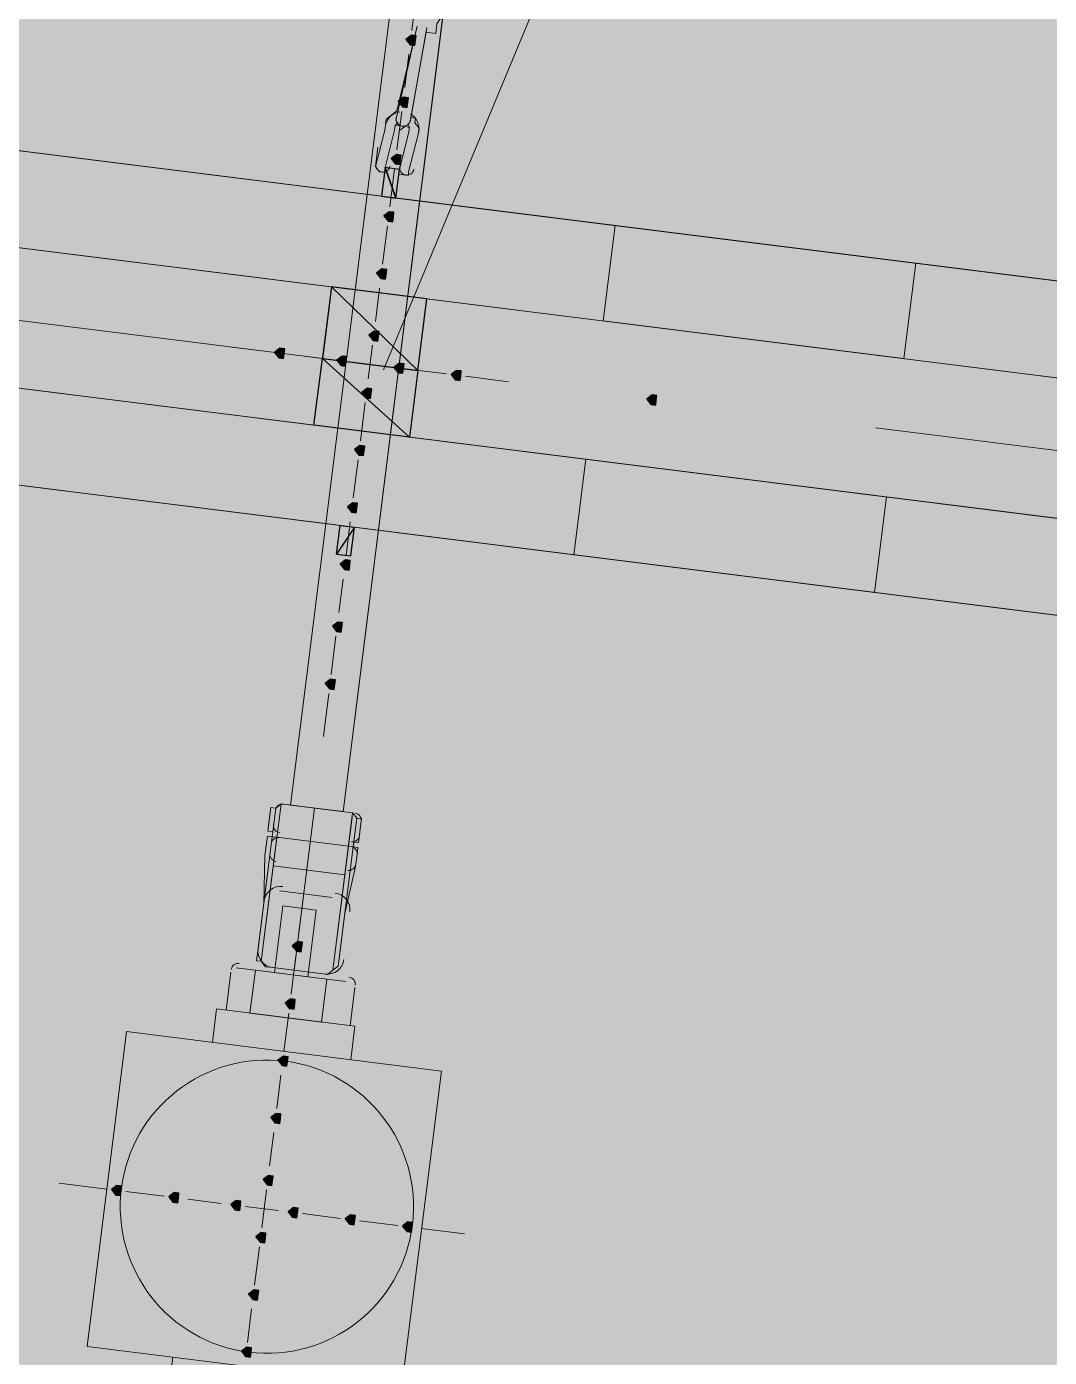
# Model space of a CAD drawing. Header units: metres. Extents: x -4 to 509425, y 7549 to 4732445.
# Drawn here: x 476008.781 to 476010.582, y 4719777.297 to 4719779.641 of the extents above; entities that cross this region are included whole.
import ezdxf

# ---------------------------------------------------------------- set-up
doc = ezdxf.new("R2010")
doc.units = ezdxf.units.M
doc.header["$LTSCALE"] = 0.01
doc.header["$MEASUREMENT"] = 0
doc.layers.get('0').update_dxf_attribs({"lineweight": 0})
doc.layers.add('_SUBESTACIÓN', color=1, linetype='Continuous')
doc.layers.add('SUBESTACION LA VID', color=253, linetype='Continuous')

# ---------------------------------------------------------------- blocks, each defined once
blk = doc.blocks.new('A$Cfff6051d')
at = {"layer": 'SUBESTACION LA VID', "transparency": 33554687}
h = blk.add_hatch(color=256, dxfattribs=at)
h.dxf.hatch_style = 2
h.paths.add_polyline_path([(476009.4658, 4719779.616), (476009.4669, 4719779.6244), (476009.4585, 4719779.6255), (476009.449, 4719779.6181), (476009.4563, 4719779.6087), (476009.4647, 4719779.6076)])
h = blk.add_hatch(color=256, dxfattribs=at)
h.dxf.hatch_style = 2
h.paths.add_polyline_path([(476009.4521, 4719779.5068), (476009.4532, 4719779.5152), (476009.4448, 4719779.5163), (476009.4353, 4719779.5089), (476009.4427, 4719779.4995), (476009.4511, 4719779.4984)])
h = blk.add_hatch(color=256, dxfattribs=at)
h.dxf.hatch_style = 2
h.paths.add_polyline_path([(476009.4395, 4719779.406), (476009.4405, 4719779.4144), (476009.4321, 4719779.4155), (476009.4227, 4719779.4081), (476009.43, 4719779.3987), (476009.4384, 4719779.3976)])
h = blk.add_hatch(color=256, dxfattribs=at)
h.dxf.hatch_style = 2
h.paths.add_polyline_path([(476009.4268, 4719779.3052), (476009.4279, 4719779.3136), (476009.4195, 4719779.3146), (476009.41, 4719779.3073), (476009.4174, 4719779.2978), (476009.4258, 4719779.2968)])
h = blk.add_hatch(color=256, dxfattribs=at)
h.dxf.hatch_style = 2
h.paths.add_polyline_path([(476009.4142, 4719779.2044), (476009.4152, 4719779.2128), (476009.4068, 4719779.2138), (476009.3974, 4719779.2065), (476009.4047, 4719779.197), (476009.4131, 4719779.196)])
h = blk.add_hatch(color=256, dxfattribs=at)
h.dxf.hatch_style = 2
h.paths.add_polyline_path([(476009.4005, 4719779.0952), (476009.4016, 4719779.1036), (476009.3932, 4719779.1046), (476009.3837, 4719779.0973), (476009.391, 4719779.0878), (476009.3994, 4719779.0868)])
h = blk.add_hatch(color=256, dxfattribs=at)
h.dxf.hatch_style = 2
h.paths.add_polyline_path([(476009.2346, 4719779.0648), (476009.2356, 4719779.0732), (476009.2272, 4719779.0742), (476009.2178, 4719779.0669), (476009.2251, 4719779.0574), (476009.2335, 4719779.0564)])
h = blk.add_hatch(color=256, dxfattribs=at)
h.dxf.hatch_style = 2
h.paths.add_polyline_path([(476009.3438, 4719779.0511), (476009.3448, 4719779.0595), (476009.3364, 4719779.0606), (476009.327, 4719779.0532), (476009.3343, 4719779.0438), (476009.3427, 4719779.0427)])
h = blk.add_hatch(color=256, dxfattribs=at)
h.dxf.hatch_style = 2
h.paths.add_polyline_path([(476009.4446, 4719779.0385), (476009.4456, 4719779.0469), (476009.4372, 4719779.0479), (476009.4278, 4719779.0406), (476009.4351, 4719779.0311), (476009.4435, 4719779.0301)])
h = blk.add_hatch(color=256, dxfattribs=at)
h.dxf.hatch_style = 2
h.paths.add_polyline_path([(476009.5454, 4719779.0258), (476009.5464, 4719779.0342), (476009.538, 4719779.0353), (476009.5286, 4719779.0279), (476009.5359, 4719779.0185), (476009.5443, 4719779.0174)])
h = blk.add_hatch(color=256, dxfattribs=at)
h.dxf.hatch_style = 2
h.paths.add_polyline_path([(476009.3879, 4719778.9944), (476009.3889, 4719779.0028), (476009.3805, 4719779.0038), (476009.3711, 4719778.9965), (476009.3784, 4719778.987), (476009.3868, 4719778.986)])
h = blk.add_hatch(color=256, dxfattribs=at)
h.dxf.hatch_style = 2
h.paths.add_polyline_path([(476009.8898, 4719778.9826), (476009.8909, 4719778.991), (476009.8825, 4719778.9921), (476009.873, 4719778.9848), (476009.8804, 4719778.9753), (476009.8888, 4719778.9742)])
h = blk.add_hatch(color=256, dxfattribs=at)
h.dxf.hatch_style = 2
h.paths.add_polyline_path([(476009.3752, 4719778.8936), (476009.3763, 4719778.902), (476009.3679, 4719778.903), (476009.3584, 4719778.8957), (476009.3658, 4719778.8862), (476009.3742, 4719778.8852)])
h = blk.add_hatch(color=256, dxfattribs=at)
h.dxf.hatch_style = 2
h.paths.add_polyline_path([(476009.3626, 4719778.7928), (476009.3636, 4719778.8012), (476009.3552, 4719778.8022), (476009.3458, 4719778.7949), (476009.3531, 4719778.7854), (476009.3615, 4719778.7844)])
h = blk.add_hatch(color=256, dxfattribs=at)
h.dxf.hatch_style = 2
h.paths.add_polyline_path([(476009.35, 4719778.692), (476009.351, 4719778.7004), (476009.3426, 4719778.7014), (476009.3332, 4719778.6941), (476009.3405, 4719778.6846), (476009.3489, 4719778.6836)])
h = blk.add_hatch(color=256, dxfattribs=at)
h.dxf.hatch_style = 2
h.paths.add_polyline_path([(476009.3363, 4719778.5828), (476009.3373, 4719778.5912), (476009.3289, 4719778.5922), (476009.3195, 4719778.5849), (476009.3268, 4719778.5754), (476009.3352, 4719778.5744)])
h = blk.add_hatch(color=256, dxfattribs=at)
h.dxf.hatch_style = 2
h.paths.add_polyline_path([(476009.3236, 4719778.482), (476009.3247, 4719778.4904), (476009.3163, 4719778.4914), (476009.3068, 4719778.4841), (476009.3142, 4719778.4746), (476009.3226, 4719778.4736)])
h = blk.add_hatch(color=256, dxfattribs=at)
h.dxf.hatch_style = 2
h.paths.add_polyline_path([(476009.2657, 4719778.0199), (476009.2668, 4719778.0283), (476009.2584, 4719778.0294), (476009.2489, 4719778.022), (476009.2562, 4719778.0126), (476009.2646, 4719778.0115)])
h = blk.add_hatch(color=256, dxfattribs=at)
h.dxf.hatch_style = 2
h.paths.add_polyline_path([(476009.2531, 4719777.9191), (476009.2541, 4719777.9275), (476009.2457, 4719777.9286), (476009.2363, 4719777.9212), (476009.2436, 4719777.9118), (476009.252, 4719777.9107)])
h = blk.add_hatch(color=256, dxfattribs=at)
h.dxf.hatch_style = 2
h.paths.add_polyline_path([(476009.2404, 4719777.8183), (476009.2415, 4719777.8267), (476009.2331, 4719777.8278), (476009.2236, 4719777.8204), (476009.231, 4719777.811), (476009.2394, 4719777.8099)])
h = blk.add_hatch(color=256, dxfattribs=at)
h.dxf.hatch_style = 2
h.paths.add_polyline_path([(476009.2278, 4719777.7175), (476009.2288, 4719777.7259), (476009.2204, 4719777.727), (476009.211, 4719777.7196), (476009.2183, 4719777.7102), (476009.2267, 4719777.7091)])
h = blk.add_hatch(color=256, dxfattribs=at)
h.dxf.hatch_style = 2
h.paths.add_polyline_path([(476009.2141, 4719777.6083), (476009.2151, 4719777.6167), (476009.2067, 4719777.6178), (476009.1973, 4719777.6104), (476009.2046, 4719777.601), (476009.213, 4719777.5999)])
h = blk.add_hatch(color=256, dxfattribs=at)
h.dxf.hatch_style = 2
h.paths.add_polyline_path([(476008.9474, 4719777.5906), (476008.9484, 4719777.599), (476008.94, 4719777.6), (476008.9306, 4719777.5927), (476008.9379, 4719777.5832), (476008.9463, 4719777.5822)])
h = blk.add_hatch(color=256, dxfattribs=at)
h.dxf.hatch_style = 2
h.paths.add_polyline_path([(476009.0482, 4719777.5779), (476009.0492, 4719777.5863), (476009.0408, 4719777.5874), (476009.0314, 4719777.58), (476009.0387, 4719777.5706), (476009.0471, 4719777.5695)])
h = blk.add_hatch(color=256, dxfattribs=at)
h.dxf.hatch_style = 2
h.paths.add_polyline_path([(476009.1574, 4719777.5642), (476009.1584, 4719777.5726), (476009.15, 4719777.5737), (476009.1406, 4719777.5664), (476009.1479, 4719777.5569), (476009.1563, 4719777.5558)])
h = blk.add_hatch(color=256, dxfattribs=at)
h.dxf.hatch_style = 2
h.paths.add_polyline_path([(476009.2582, 4719777.5516), (476009.2592, 4719777.56), (476009.2508, 4719777.5611), (476009.2414, 4719777.5537), (476009.2487, 4719777.5443), (476009.2571, 4719777.5432)])
h = blk.add_hatch(color=256, dxfattribs=at)
h.dxf.hatch_style = 2
h.paths.add_polyline_path([(476009.359, 4719777.539), (476009.36, 4719777.5474), (476009.3516, 4719777.5484), (476009.3422, 4719777.5411), (476009.3495, 4719777.5316), (476009.3579, 4719777.5306)])
h = blk.add_hatch(color=256, dxfattribs=at)
h.dxf.hatch_style = 2
h.paths.add_polyline_path([(476009.4598, 4719777.5263), (476009.4608, 4719777.5347), (476009.4524, 4719777.5358), (476009.443, 4719777.5284), (476009.4503, 4719777.519), (476009.4587, 4719777.5179)])
h = blk.add_hatch(color=256, dxfattribs=at)
h.dxf.hatch_style = 2
h.paths.add_polyline_path([(476009.2015, 4719777.5075), (476009.2025, 4719777.5159), (476009.1941, 4719777.517), (476009.1847, 4719777.5096), (476009.192, 4719777.5002), (476009.2004, 4719777.4991)])
h = blk.add_hatch(color=256, dxfattribs=at)
h.dxf.hatch_style = 2
h.paths.add_polyline_path([(476009.1888, 4719777.4067), (476009.1899, 4719777.4151), (476009.1815, 4719777.4162), (476009.172, 4719777.4088), (476009.1794, 4719777.3994), (476009.1878, 4719777.3983)])
h = blk.add_hatch(color=256, dxfattribs=at)
h.dxf.hatch_style = 2
h.paths.add_polyline_path([(476009.1762, 4719777.3059), (476009.1772, 4719777.3143), (476009.1688, 4719777.3154), (476009.1594, 4719777.308), (476009.1667, 4719777.2986), (476009.1751, 4719777.2975)])
at = {"layer": 'SUBESTACION LA VID', "lineweight": 15}
for p, q in [((476009.427, 4719779.7147), (476009.2458, 4719778.2699)), ((476009.5194, 4719779.7031), (476009.3382, 4719778.2583)), ((476009.4679, 4719779.7011), (476009.4595, 4719779.6339)), ((476019.8979, 4719778.0266), (476006.8857, 4719779.6579)), ((476009.4311, 4719779.4753), (476009.469, 4719779.6412)), ((476009.4563, 4719779.4721), (476009.4858, 4719779.6391)), ((476009.4542, 4719779.5919), (476009.4469, 4719779.5331)), ((476009.4416, 4719779.4911), (476009.4332, 4719779.4239)), ((476019.7256, 4719777.8775), (476007.0075, 4719779.472)), ((476009.4122, 4719779.3924), (476009.429, 4719779.4585)), ((476009.4542, 4719779.4553), (476009.4374, 4719779.3892)), ((476009.471, 4719779.4532), (476009.4542, 4719779.3871)), ((476009.429, 4719779.3903), (476009.4205, 4719779.323)), ((476009.431, 4719779.3388), (476009.4374, 4719779.3892)), ((476009.4163, 4719779.2894), (476009.4079, 4719779.2222)), ((476019.695, 4719777.6339), (476006.9769, 4719779.2284)), ((476009.4866, 4719779.0332), (476008.2265, 4719779.1912)), ((476009.287, 4719778.9388), (476009.3176, 4719779.1824)), ((476009.4026, 4719779.1802), (476009.3953, 4719779.1214)), ((476009.455, 4719778.9177), (476009.4856, 4719779.1613)), ((476009.7964, 4719779.1223), (476010.3256, 4719779.056)), ((476019.8252, 4719777.447), (476006.8131, 4719779.0783)), ((476009.39, 4719779.0794), (476009.3826, 4719779.0206)), ((476009.2094, 4719779.068), (476009.1422, 4719779.0764)), ((476009.3102, 4719779.0553), (476009.2514, 4719779.0627)), ((476009.411, 4719779.0427), (476009.3522, 4719779.05)), ((476009.5202, 4719779.029), (476009.453, 4719779.0374)), ((476009.6294, 4719779.0153), (476009.5538, 4719779.0248)), ((476009.3774, 4719778.9786), (476009.3689, 4719778.9114)), ((476011.5363, 4719778.7762), (476010.2762, 4719778.9342)), ((476009.3647, 4719778.8778), (476009.3563, 4719778.8106)), ((476009.351, 4719778.7686), (476009.3437, 4719778.7098)), ((476009.7448, 4719778.7107), (476010.274, 4719778.6444)), ((476009.3384, 4719778.6678), (476009.331, 4719778.609)), ((476009.3258, 4719778.567), (476009.3173, 4719778.4998)), ((476009.3131, 4719778.4662), (476009.3036, 4719778.3906)), ((476009.207, 4719778.2321), (476009.2101, 4719778.2573)), ((476009.229, 4719778.272), (476009.355, 4719778.2562)), ((476009.3697, 4719778.2373), (476009.3666, 4719778.2121)), ((476009.2217, 4719778.2132), (476009.3477, 4719778.1974)), ((476009.3477, 4719778.1974), (476009.2217, 4719778.2132)), ((476009.2007, 4719778.1817), (476009.2028, 4719778.1985)), ((476009.1985, 4719778.0966), (476009.2007, 4719778.1817)), ((476009.3624, 4719778.1785), (476009.3603, 4719778.1617)), ((476009.3414, 4719778.147), (476009.2153, 4719778.1628)), ((476009.3413, 4719778.0787), (476009.3603, 4719778.1617)), ((476009.2269, 4719778.1187), (476009.3193, 4719778.1071)), ((476009.188, 4719778.0126), (476009.1985, 4719778.0966)), ((476009.2605, 4719778.0462), (476009.2678, 4719778.105)), ((476009.3413, 4719778.0787), (476009.3308, 4719777.9947)), ((476009.2468, 4719777.937), (476009.2552, 4719778.0042)), ((476009.1323, 4719777.9087), (476009.1407, 4719777.9759)), ((476009.1502, 4719777.9832), (476009.2174, 4719777.9748)), ((476009.3024, 4719777.9727), (476009.21, 4719777.9843)), ((476009.2174, 4719777.9748), (476009.2762, 4719777.9674)), ((476009.2762, 4719777.9674), (476009.3434, 4719777.959)), ((476009.3507, 4719777.8813), (476009.3591, 4719777.9485)), ((476009.1081, 4719777.852), (476009.1155, 4719777.9108)), ((476009.1155, 4719777.9108), (476009.3591, 4719777.8803)), ((476009.2341, 4719777.8362), (476009.2426, 4719777.9034)), ((476008.9643, 4719777.8615), (476008.9643, 4719777.8615)), ((476009.3517, 4719777.8214), (476009.3591, 4719777.8803)), ((476009.0903, 4719777.8457), (476009.0903, 4719777.8457)), ((476009.2331, 4719777.8278), (476009.2331, 4719777.8278)), ((476009.2215, 4719777.7354), (476009.2289, 4719777.7942)), ((476009.3675, 4719777.8109), (476009.3675, 4719777.8109)), ((476009.5019, 4719777.7941), (476009.5019, 4719777.7941)), ((476008.9485, 4719777.7355), (476008.9485, 4719777.7355)), ((476009.2089, 4719777.6346), (476009.2162, 4719777.6934)), ((476009.4861, 4719777.6681), (476009.4861, 4719777.6681)), ((476008.9222, 4719777.5937), (476008.8382, 4719777.6043)), ((476008.9306, 4719777.5927), (476008.9306, 4719777.5927)), ((476009.023, 4719777.5811), (476008.9558, 4719777.5895)), ((476009.1952, 4719777.5254), (476009.2036, 4719777.5926)), ((476009.1238, 4719777.5685), (476009.065, 4719777.5758)), ((476009.2246, 4719777.5558), (476009.1658, 4719777.5632)), ((476009.3338, 4719777.5421), (476009.2666, 4719777.5506)), ((476009.4346, 4719777.5295), (476009.3674, 4719777.5379)), ((476009.4682, 4719777.5253), (476009.4682, 4719777.5253)), ((476009.5522, 4719777.5147), (476009.4766, 4719777.5242)), ((476009.1825, 4719777.4246), (476009.191, 4719777.4918)), ((476008.9137, 4719777.4583), (476008.9137, 4719777.4583)), ((476009.4513, 4719777.3909), (476009.4513, 4719777.3909)), ((476009.1699, 4719777.3238), (476009.1773, 4719777.3826)), ((476008.8969, 4719777.3239), (476008.8969, 4719777.3239)), ((476009.0229, 4719777.3081), (476009.0229, 4719777.3081)), ((476009.0386, 4719777.2976), (476009.0312, 4719777.2388))]:
    blk.add_line(p, q, dxfattribs=at)
at = {"layer": 'SUBESTACION LA VID', "lineweight": 0}
for p, q in [((476009.3176, 4719779.1824), (476007.0747, 4719779.4636)), ((476009.4058, 4719779.342), (476013.3792, 4719778.8438)), ((476010.6059, 4719778.7734), (476009.287, 4719778.9388)), ((476009.2059, 4719778.2237), (476009.2112, 4719778.2657)), ((476009.2059, 4719778.2237), (476009.2101, 4719778.2573)), ((476009.207, 4719778.2321), (476009.2101, 4719778.2573)), ((476009.3571, 4719778.2047), (476009.3624, 4719778.2467)), ((476009.3571, 4719778.2047), (476009.3624, 4719778.2467)), ((476009.3655, 4719778.2037), (476009.3708, 4719778.2457)), ((476009.3655, 4719778.2037), (476009.3697, 4719778.2373)), ((476009.2007, 4719778.1817), (476009.2049, 4719778.2153)), ((476009.2007, 4719778.1817), (476009.2049, 4719778.2153)), ((476009.2007, 4719778.1817), (476009.2038, 4719778.2069)), ((476009.2007, 4719778.1817), (476009.2038, 4719778.2069)), ((476009.2007, 4719778.1817), (476009.2038, 4719778.2069)), ((476009.3413, 4719778.0787), (476009.3561, 4719778.1963)), ((476009.3413, 4719778.0787), (476009.3561, 4719778.1963))]:
    blk.add_line(p, q, dxfattribs=at)
at = {"layer": 'SUBESTACION LA VID', "lineweight": 15}
for points in [[(476009.469, 4719779.6412), (476009.4332, 4719779.4921), (476009.4237, 4719779.4848), (476009.4143, 4719779.4774), (476009.4132, 4719779.469), (476009.4122, 4719779.4606), (476009.3954, 4719779.3945), (476009.4027, 4719779.385), (476009.4111, 4719779.384), (476009.4122, 4719779.3924), (476009.429, 4719779.4585), (476009.43, 4719779.4669), (476009.4384, 4719779.4659), (476009.4374, 4719779.4575), (476009.4468, 4719779.4648), (476009.4552, 4719779.4637), (476009.4542, 4719779.4553), (476009.4374, 4719779.3892), (476009.4363, 4719779.3808), (476009.4447, 4719779.3797), (476009.4531, 4719779.3787), (476009.4542, 4719779.3871), (476009.471, 4719779.4532), (476009.472, 4719779.4616), (476009.4647, 4719779.4711), (476009.4657, 4719779.4795), (476009.4573, 4719779.4805), (476009.4847, 4719779.6307), (476009.5015, 4719779.6286), (476009.5036, 4719779.6454)], [(476009.427, 4719779.7147), (476009.5194, 4719779.7031), (476009.3382, 4719778.2583), (476009.2458, 4719778.2699), (476009.427, 4719779.7147)], [(476009.5278, 4719779.7021), (476009.5162, 4719779.6779), (476009.5141, 4719779.6611), (476009.5036, 4719779.6454), (476009.5015, 4719779.6286), (476009.4847, 4719779.6307)], [(476019.7467, 4719778.0455), (476017.3694, 4719778.3436), (476017.3757, 4719778.394), (476017.3505, 4719778.3971), (476017.3442, 4719778.3467), (476013.396, 4719778.8417), (476013.4023, 4719778.8921), (476013.3855, 4719778.8942), (476013.3792, 4719778.8438), (476009.431, 4719779.3388), (476009.4374, 4719779.3892), (476009.4122, 4719779.3924), (476009.4058, 4719779.342), (476007.0285, 4719779.64)], [(476008.5867, 4719779.274), (476009.3176, 4719779.1824), (476009.3018, 4719779.0564), (476009.4698, 4719779.0353), (476009.4856, 4719779.1613), (476010.6364, 4719779.017), (476010.6206, 4719778.891), (476010.7886, 4719778.87), (476010.8044, 4719778.996), (476011.9637, 4719778.8506), (476011.9479, 4719778.7246), (476012.1159, 4719778.7036), (476012.1317, 4719778.8296), (476013.2825, 4719778.6853)], [(476009.4122, 4719779.4606), (476009.3954, 4719779.3945), (476009.3996, 4719779.4281)], [(476009.4058, 4719779.342), (476009.4122, 4719779.3924), (476009.4374, 4719779.3892)], [(476019.674, 4719777.4659), (476017.2967, 4719777.764), (476017.2904, 4719777.7135), (476017.2652, 4719777.7167), (476017.2715, 4719777.7671), (476013.3233, 4719778.2621), (476013.317, 4719778.2117), (476013.3002, 4719778.2138), (476013.3065, 4719778.2642), (476009.3584, 4719778.7592), (476009.3521, 4719778.7088), (476009.3269, 4719778.7119), (476009.3332, 4719778.7623), (476006.9559, 4719779.0604)], [(476008.5562, 4719779.0304), (476009.287, 4719778.9388), (476009.3018, 4719779.0564), (476009.4698, 4719779.0353), (476009.455, 4719778.9177), (476010.6059, 4719778.7734), (476010.6206, 4719778.891), (476010.7886, 4719778.87), (476010.7739, 4719778.7524), (476011.9331, 4719778.607), (476011.9479, 4719778.7246), (476012.1159, 4719778.7036), (476012.1011, 4719778.586), (476013.252, 4719778.4417)], [(476009.7964, 4719779.1223), (476009.8175, 4719779.2903), (476010.3467, 4719779.224), (476010.3256, 4719779.056)], [(476009.7448, 4719778.7107), (476009.7659, 4719778.8787), (476010.2951, 4719778.8124), (476010.274, 4719778.6444)], [(476009.3332, 4719778.7623), (476009.3269, 4719778.7119), (476009.3521, 4719778.7088), (476009.3584, 4719778.7592)], [(476009.188, 4719778.0126), (476009.1869, 4719778.0042), (476009.1859, 4719777.9958), (476009.1943, 4719777.9948), (476009.2016, 4719777.9853), (476009.21, 4719777.9843), (476009.252, 4719777.979), (476009.2878, 4719778.2646), (476009.229, 4719778.272), (476009.2196, 4719778.2646), (476009.2112, 4719778.2657), (476009.2101, 4719778.2573), (476009.207, 4719778.2321), (476009.2059, 4719778.2237), (476009.2143, 4719778.2226), (476009.2133, 4719778.2142), (476009.2217, 4719778.2132), (476009.2133, 4719778.2142), (476009.2049, 4719778.2153), (476009.2038, 4719778.2069), (476009.2028, 4719778.1985), (476009.2007, 4719778.1817), (476009.1985, 4719778.0966), (476009.188, 4719778.0126)], [(476009.3308, 4719777.9947), (476009.3297, 4719777.9863), (476009.3203, 4719777.979), (476009.3108, 4719777.9716), (476009.3024, 4719777.9727), (476009.252, 4719777.979), (476009.2878, 4719778.2646), (476009.355, 4719778.2562), (476009.3624, 4719778.2467), (476009.3708, 4719778.2457), (476009.3697, 4719778.2373), (476009.3666, 4719778.2121), (476009.3655, 4719778.2037), (476009.3571, 4719778.2047), (476009.3561, 4719778.1963), (476009.3477, 4719778.1974), (476009.3561, 4719778.1963), (476009.3645, 4719778.1953), (476009.3634, 4719778.1869), (476009.3624, 4719778.1785), (476009.3603, 4719778.1617), (476009.3413, 4719778.0787), (476009.3308, 4719777.9947)], [(476009.2174, 4719777.9748), (476009.2321, 4719778.0924), (476009.2909, 4719778.085), (476009.2762, 4719777.9674)], [(476009.1838, 4719777.979), (476009.1743, 4719777.9034), (476009.3003, 4719777.8876), (476009.3098, 4719777.9632), (476009.1838, 4719777.979)], [(476009.5113, 4719777.8014), (476009.4418, 4719777.247), (476008.8874, 4719777.3165), (476008.9569, 4719777.8709), (476009.5113, 4719777.8014)]]:
    blk.add_lwpolyline(points, dxfattribs=at)
at = {"layer": 'SUBESTACION LA VID', "lineweight": 0}
for points in [[(476007.0285, 4719779.64), (476017.3694, 4719778.3436), (476009.4058, 4719779.342)], [(476007.5283, 4719779.4067), (476009.3176, 4719779.1824), (476010.6364, 4719779.017), (476012.1317, 4719778.8296)], [(476007.4978, 4719779.1631), (476009.287, 4719778.9388), (476007.0441, 4719779.2199)], [(476006.9559, 4719779.0604), (476017.2967, 4719777.764), (476009.3332, 4719778.7623)], [(476017.2967, 4719777.764), (476013.3233, 4719778.2621), (476009.3332, 4719778.7623), (476013.3065, 4719778.2642)], [(476009.2196, 4719778.2646), (476009.2133, 4719778.2142), (476009.1869, 4719778.0042), (476009.1985, 4719778.0966)], [(476009.2196, 4719778.2646), (476009.2133, 4719778.2142), (476009.1869, 4719778.0042)], [(476009.229, 4719778.272), (476009.1943, 4719777.9948), (476009.2217, 4719778.2132)], [(476009.2059, 4719778.2237), (476009.2112, 4719778.2657), (476009.2059, 4719778.2237)], [(476009.2059, 4719778.2237), (476009.2112, 4719778.2657), (476009.2059, 4719778.2237)], [(476009.2059, 4719778.2237), (476009.2112, 4719778.2657), (476009.2059, 4719778.2237)], [(476009.207, 4719778.2321), (476009.2101, 4719778.2573), (476009.207, 4719778.2321)], [(476009.207, 4719778.2321), (476009.2101, 4719778.2573), (476009.207, 4719778.2321)], [(476009.2143, 4719778.2226), (476009.2196, 4719778.2646), (476009.2143, 4719778.2226)], [(476009.355, 4719778.2562), (476009.3203, 4719777.979), (476009.3477, 4719778.1974), (476009.355, 4719778.2562)], [(476009.3203, 4719777.979), (476009.3477, 4719778.1974), (476009.354, 4719778.2478)], [(476009.3561, 4719778.1963), (476009.3624, 4719778.2467), (476009.3561, 4719778.1963)], [(476009.3571, 4719778.2047), (476009.3624, 4719778.2467), (476009.3571, 4719778.2047)], [(476009.3655, 4719778.2037), (476009.3708, 4719778.2457), (476009.3655, 4719778.2037)], [(476009.3655, 4719778.2037), (476009.3708, 4719778.2457), (476009.3655, 4719778.2037), (476009.3697, 4719778.2373)], [(476009.3666, 4719778.2121), (476009.3697, 4719778.2373), (476009.3666, 4719778.2121)], [(476009.3666, 4719778.2121), (476009.3697, 4719778.2373), (476009.3666, 4719778.2121)], [(476009.1985, 4719778.0966), (476009.2133, 4719778.2142), (476009.1985, 4719778.0966)], [(476009.2007, 4719778.1817), (476009.2038, 4719778.2069), (476009.2007, 4719778.1817)], [(476009.2007, 4719778.1817), (476009.2038, 4719778.2069), (476009.2007, 4719778.1817)], [(476009.3297, 4719777.9863), (476009.3561, 4719778.1963), (476009.3297, 4719777.9863), (476009.3413, 4719778.0787)], [(476009.3603, 4719778.1617), (476009.3634, 4719778.1869), (476009.3603, 4719778.1617)], [(476009.3634, 4719778.1869), (476009.3603, 4719778.1617), (476009.3624, 4719778.1785)]]:
    blk.add_lwpolyline(points, dxfattribs=at)
at = {"layer": 'SUBESTACION LA VID'}
for points in [[(476009.4658, 4719779.616), (476009.4669, 4719779.6244), (476009.4585, 4719779.6255), (476009.449, 4719779.6181), (476009.4563, 4719779.6087), (476009.4647, 4719779.6076)], [(476009.4521, 4719779.5068), (476009.4532, 4719779.5152), (476009.4448, 4719779.5163), (476009.4353, 4719779.5089), (476009.4427, 4719779.4995), (476009.4511, 4719779.4984)], [(476009.4395, 4719779.406), (476009.4405, 4719779.4144), (476009.4321, 4719779.4155), (476009.4227, 4719779.4081), (476009.43, 4719779.3987), (476009.4384, 4719779.3976)], [(476009.4058, 4719779.342), (476009.431, 4719779.3388), (476009.4122, 4719779.3924)], [(476009.431, 4719779.3388), (476009.4374, 4719779.3892), (476009.4122, 4719779.3924)], [(476009.4268, 4719779.3052), (476009.4279, 4719779.3136), (476009.4195, 4719779.3146), (476009.41, 4719779.3073), (476009.4174, 4719779.2978), (476009.4258, 4719779.2968)], [(476009.4142, 4719779.2044), (476009.4152, 4719779.2128), (476009.4068, 4719779.2138), (476009.3974, 4719779.2065), (476009.4047, 4719779.197), (476009.4131, 4719779.196)], [(476009.3018, 4719779.0564), (476009.4698, 4719779.0353), (476009.3176, 4719779.1824)], [(476009.4698, 4719779.0353), (476009.4856, 4719779.1613), (476009.3176, 4719779.1824)], [(476009.4005, 4719779.0952), (476009.4016, 4719779.1036), (476009.3932, 4719779.1046), (476009.3837, 4719779.0973), (476009.391, 4719779.0878), (476009.3994, 4719779.0868)], [(476009.2346, 4719779.0648), (476009.2356, 4719779.0732), (476009.2272, 4719779.0742), (476009.2178, 4719779.0669), (476009.2251, 4719779.0574), (476009.2335, 4719779.0564)], [(476009.287, 4719778.9388), (476009.3018, 4719779.0564), (476009.455, 4719778.9177)], [(476009.455, 4719778.9177), (476009.3018, 4719779.0564), (476009.4698, 4719779.0353)], [(476009.3438, 4719779.0511), (476009.3448, 4719779.0595), (476009.3364, 4719779.0606), (476009.327, 4719779.0532), (476009.3343, 4719779.0438), (476009.3427, 4719779.0427)], [(476009.4446, 4719779.0385), (476009.4456, 4719779.0469), (476009.4372, 4719779.0479), (476009.4278, 4719779.0406), (476009.4351, 4719779.0311), (476009.4435, 4719779.0301)], [(476009.5454, 4719779.0258), (476009.5464, 4719779.0342), (476009.538, 4719779.0353), (476009.5286, 4719779.0279), (476009.5359, 4719779.0185), (476009.5443, 4719779.0174)], [(476009.3879, 4719778.9944), (476009.3889, 4719779.0028), (476009.3805, 4719779.0038), (476009.3711, 4719778.9965), (476009.3784, 4719778.987), (476009.3868, 4719778.986)], [(476009.8898, 4719778.9826), (476009.8909, 4719778.991), (476009.8825, 4719778.9921), (476009.873, 4719778.9848), (476009.8804, 4719778.9753), (476009.8888, 4719778.9742)], [(476009.3752, 4719778.8936), (476009.3763, 4719778.902), (476009.3679, 4719778.903), (476009.3584, 4719778.8957), (476009.3658, 4719778.8862), (476009.3742, 4719778.8852)], [(476009.3626, 4719778.7928), (476009.3636, 4719778.8012), (476009.3552, 4719778.8022), (476009.3458, 4719778.7949), (476009.3531, 4719778.7854), (476009.3615, 4719778.7844)], [(476009.35, 4719778.692), (476009.351, 4719778.7004), (476009.3426, 4719778.7014), (476009.3332, 4719778.6941), (476009.3405, 4719778.6846), (476009.3489, 4719778.6836)], [(476009.3363, 4719778.5828), (476009.3373, 4719778.5912), (476009.3289, 4719778.5922), (476009.3195, 4719778.5849), (476009.3268, 4719778.5754), (476009.3352, 4719778.5744)], [(476009.3236, 4719778.482), (476009.3247, 4719778.4904), (476009.3163, 4719778.4914), (476009.3068, 4719778.4841), (476009.3142, 4719778.4746), (476009.3226, 4719778.4736)], [(476009.2657, 4719778.0199), (476009.2668, 4719778.0283), (476009.2584, 4719778.0294), (476009.2489, 4719778.022), (476009.2562, 4719778.0126), (476009.2646, 4719778.0115)], [(476009.2531, 4719777.9191), (476009.2541, 4719777.9275), (476009.2457, 4719777.9286), (476009.2363, 4719777.9212), (476009.2436, 4719777.9118), (476009.252, 4719777.9107)], [(476009.2404, 4719777.8183), (476009.2415, 4719777.8267), (476009.2331, 4719777.8278), (476009.2236, 4719777.8204), (476009.231, 4719777.811), (476009.2394, 4719777.8099)], [(476009.2278, 4719777.7175), (476009.2288, 4719777.7259), (476009.2204, 4719777.727), (476009.211, 4719777.7196), (476009.2183, 4719777.7102), (476009.2267, 4719777.7091)], [(476009.2141, 4719777.6083), (476009.2151, 4719777.6167), (476009.2067, 4719777.6178), (476009.1973, 4719777.6104), (476009.2046, 4719777.601), (476009.213, 4719777.5999)], [(476008.9474, 4719777.5906), (476008.9484, 4719777.599), (476008.94, 4719777.6), (476008.9306, 4719777.5927), (476008.9379, 4719777.5832), (476008.9463, 4719777.5822)], [(476009.0482, 4719777.5779), (476009.0492, 4719777.5863), (476009.0408, 4719777.5874), (476009.0314, 4719777.58), (476009.0387, 4719777.5706), (476009.0471, 4719777.5695)], [(476009.1574, 4719777.5642), (476009.1584, 4719777.5726), (476009.15, 4719777.5737), (476009.1406, 4719777.5664), (476009.1479, 4719777.5569), (476009.1563, 4719777.5558)], [(476009.2582, 4719777.5516), (476009.2592, 4719777.56), (476009.2508, 4719777.5611), (476009.2414, 4719777.5537), (476009.2487, 4719777.5443), (476009.2571, 4719777.5432)], [(476009.359, 4719777.539), (476009.36, 4719777.5474), (476009.3516, 4719777.5484), (476009.3422, 4719777.5411), (476009.3495, 4719777.5316), (476009.3579, 4719777.5306)], [(476009.4598, 4719777.5263), (476009.4608, 4719777.5347), (476009.4524, 4719777.5358), (476009.443, 4719777.5284), (476009.4503, 4719777.519), (476009.4587, 4719777.5179)], [(476009.2015, 4719777.5075), (476009.2025, 4719777.5159), (476009.1941, 4719777.517), (476009.1847, 4719777.5096), (476009.192, 4719777.5002), (476009.2004, 4719777.4991)], [(476009.1888, 4719777.4067), (476009.1899, 4719777.4151), (476009.1815, 4719777.4162), (476009.172, 4719777.4088), (476009.1794, 4719777.3994), (476009.1878, 4719777.3983)], [(476009.1762, 4719777.3059), (476009.1772, 4719777.3143), (476009.1688, 4719777.3154), (476009.1594, 4719777.308), (476009.1667, 4719777.2986), (476009.1751, 4719777.2975)]]:
    blk.add_lwpolyline(points, close=True, dxfattribs=at)
at = {"layer": 'SUBESTACION LA VID', "lineweight": 0}
for points in [[(476009.4658, 4719779.616), (476009.4669, 4719779.6244), (476009.4585, 4719779.6255), (476009.449, 4719779.6181), (476009.4563, 4719779.6087), (476009.4647, 4719779.6076)], [(476009.4521, 4719779.5068), (476009.4532, 4719779.5152), (476009.4448, 4719779.5163), (476009.4353, 4719779.5089), (476009.4427, 4719779.4995), (476009.4511, 4719779.4984)], [(476009.4395, 4719779.406), (476009.4405, 4719779.4144), (476009.4321, 4719779.4155), (476009.4227, 4719779.4081), (476009.43, 4719779.3987), (476009.4384, 4719779.3976)], [(476009.4058, 4719779.342), (476009.431, 4719779.3388), (476009.4122, 4719779.3924)], [(476009.431, 4719779.3388), (476009.4374, 4719779.3892), (476009.4122, 4719779.3924)], [(476009.4268, 4719779.3052), (476009.4279, 4719779.3136), (476009.4195, 4719779.3146), (476009.41, 4719779.3073), (476009.4174, 4719779.2978), (476009.4258, 4719779.2968)], [(476009.4142, 4719779.2044), (476009.4152, 4719779.2128), (476009.4068, 4719779.2138), (476009.3974, 4719779.2065), (476009.4047, 4719779.197), (476009.4131, 4719779.196)], [(476009.3018, 4719779.0564), (476009.4698, 4719779.0353), (476009.3176, 4719779.1824)], [(476009.4698, 4719779.0353), (476009.4856, 4719779.1613), (476009.3176, 4719779.1824)], [(476009.4005, 4719779.0952), (476009.4016, 4719779.1036), (476009.3932, 4719779.1046), (476009.3837, 4719779.0973), (476009.391, 4719779.0878), (476009.3994, 4719779.0868)], [(476009.2346, 4719779.0648), (476009.2356, 4719779.0732), (476009.2272, 4719779.0742), (476009.2178, 4719779.0669), (476009.2251, 4719779.0574), (476009.2335, 4719779.0564)], [(476009.287, 4719778.9388), (476009.3018, 4719779.0564), (476009.455, 4719778.9177)], [(476009.455, 4719778.9177), (476009.3018, 4719779.0564), (476009.4698, 4719779.0353)], [(476009.3438, 4719779.0511), (476009.3448, 4719779.0595), (476009.3364, 4719779.0606), (476009.327, 4719779.0532), (476009.3343, 4719779.0438), (476009.3427, 4719779.0427)], [(476009.4446, 4719779.0385), (476009.4456, 4719779.0469), (476009.4372, 4719779.0479), (476009.4278, 4719779.0406), (476009.4351, 4719779.0311), (476009.4435, 4719779.0301)], [(476009.5454, 4719779.0258), (476009.5464, 4719779.0342), (476009.538, 4719779.0353), (476009.5286, 4719779.0279), (476009.5359, 4719779.0185), (476009.5443, 4719779.0174)], [(476009.3879, 4719778.9944), (476009.3889, 4719779.0028), (476009.3805, 4719779.0038), (476009.3711, 4719778.9965), (476009.3784, 4719778.987), (476009.3868, 4719778.986)], [(476009.8898, 4719778.9826), (476009.8909, 4719778.991), (476009.8825, 4719778.9921), (476009.873, 4719778.9848), (476009.8804, 4719778.9753), (476009.8888, 4719778.9742)], [(476009.3752, 4719778.8936), (476009.3763, 4719778.902), (476009.3679, 4719778.903), (476009.3584, 4719778.8957), (476009.3658, 4719778.8862), (476009.3742, 4719778.8852)], [(476009.3626, 4719778.7928), (476009.3636, 4719778.8012), (476009.3552, 4719778.8022), (476009.3458, 4719778.7949), (476009.3531, 4719778.7854), (476009.3615, 4719778.7844)], [(476009.35, 4719778.692), (476009.351, 4719778.7004), (476009.3426, 4719778.7014), (476009.3332, 4719778.6941), (476009.3405, 4719778.6846), (476009.3489, 4719778.6836)], [(476009.3363, 4719778.5828), (476009.3373, 4719778.5912), (476009.3289, 4719778.5922), (476009.3195, 4719778.5849), (476009.3268, 4719778.5754), (476009.3352, 4719778.5744)], [(476009.3236, 4719778.482), (476009.3247, 4719778.4904), (476009.3163, 4719778.4914), (476009.3068, 4719778.4841), (476009.3142, 4719778.4746), (476009.3226, 4719778.4736)], [(476009.2657, 4719778.0199), (476009.2668, 4719778.0283), (476009.2584, 4719778.0294), (476009.2489, 4719778.022), (476009.2562, 4719778.0126), (476009.2646, 4719778.0115)], [(476009.2531, 4719777.9191), (476009.2541, 4719777.9275), (476009.2457, 4719777.9286), (476009.2363, 4719777.9212), (476009.2436, 4719777.9118), (476009.252, 4719777.9107)], [(476009.2404, 4719777.8183), (476009.2415, 4719777.8267), (476009.2331, 4719777.8278), (476009.2236, 4719777.8204), (476009.231, 4719777.811), (476009.2394, 4719777.8099)], [(476009.2278, 4719777.7175), (476009.2288, 4719777.7259), (476009.2204, 4719777.727), (476009.211, 4719777.7196), (476009.2183, 4719777.7102), (476009.2267, 4719777.7091)], [(476009.2141, 4719777.6083), (476009.2151, 4719777.6167), (476009.2067, 4719777.6178), (476009.1973, 4719777.6104), (476009.2046, 4719777.601), (476009.213, 4719777.5999)], [(476008.9474, 4719777.5906), (476008.9484, 4719777.599), (476008.94, 4719777.6), (476008.9306, 4719777.5927), (476008.9379, 4719777.5832), (476008.9463, 4719777.5822)], [(476009.0482, 4719777.5779), (476009.0492, 4719777.5863), (476009.0408, 4719777.5874), (476009.0314, 4719777.58), (476009.0387, 4719777.5706), (476009.0471, 4719777.5695)], [(476009.1574, 4719777.5642), (476009.1584, 4719777.5726), (476009.15, 4719777.5737), (476009.1406, 4719777.5664), (476009.1479, 4719777.5569), (476009.1563, 4719777.5558)], [(476009.2582, 4719777.5516), (476009.2592, 4719777.56), (476009.2508, 4719777.5611), (476009.2414, 4719777.5537), (476009.2487, 4719777.5443), (476009.2571, 4719777.5432)], [(476009.359, 4719777.539), (476009.36, 4719777.5474), (476009.3516, 4719777.5484), (476009.3422, 4719777.5411), (476009.3495, 4719777.5316), (476009.3579, 4719777.5306)], [(476009.4598, 4719777.5263), (476009.4608, 4719777.5347), (476009.4524, 4719777.5358), (476009.443, 4719777.5284), (476009.4503, 4719777.519), (476009.4587, 4719777.5179)], [(476009.2015, 4719777.5075), (476009.2025, 4719777.5159), (476009.1941, 4719777.517), (476009.1847, 4719777.5096), (476009.192, 4719777.5002), (476009.2004, 4719777.4991)], [(476009.1888, 4719777.4067), (476009.1899, 4719777.4151), (476009.1815, 4719777.4162), (476009.172, 4719777.4088), (476009.1794, 4719777.3994), (476009.1878, 4719777.3983)], [(476009.1762, 4719777.3059), (476009.1772, 4719777.3143), (476009.1688, 4719777.3154), (476009.1594, 4719777.308), (476009.1667, 4719777.2986), (476009.1751, 4719777.2975)]]:
    blk.add_lwpolyline(points, close=True, dxfattribs=at)
at = {"layer": 'SUBESTACION LA VID', "lineweight": 15}
for points in [[(476009.438, 4719779.4905), (476009.4256, 4719779.4887), (476009.4156, 4719779.4793), (476009.4131, 4719779.467)], [(476009.4712, 4719779.4552), (476009.4736, 4719779.4675), (476009.4681, 4719779.4801), (476009.4573, 4719779.4865)], [(476009.4352, 4719779.4718), (476009.4323, 4719779.4699), (476009.4303, 4719779.467), (476009.4297, 4719779.4636)], [(476009.4546, 4719779.4586), (476009.4552, 4719779.4619), (476009.4545, 4719779.4654), (476009.4527, 4719779.4682)], [(476009.2332, 4719778.2714), (476009.2263, 4719778.2723), (476009.2199, 4719778.2674), (476009.2191, 4719778.2604)], [(476009.2159, 4719778.2352), (476009.215, 4719778.2283), (476009.22, 4719778.2219), (476009.2269, 4719778.221)], [(476009.3703, 4719778.2415), (476009.3711, 4719778.2484), (476009.3662, 4719778.2548), (476009.3592, 4719778.2557)], [(476009.2259, 4719778.2126), (476009.2189, 4719778.2135), (476009.2126, 4719778.2086), (476009.2117, 4719778.2016)], [(476009.3529, 4719778.2053), (476009.3599, 4719778.2044), (476009.3662, 4719778.2093), (476009.3671, 4719778.2163)], [(476009.3629, 4719778.1827), (476009.3638, 4719778.1896), (476009.3588, 4719778.196), (476009.3519, 4719778.1969)], [(476009.2096, 4719778.1848), (476009.2087, 4719778.1779), (476009.2136, 4719778.1715), (476009.2206, 4719778.1706)], [(476009.3466, 4719778.1549), (476009.3536, 4719778.154), (476009.3599, 4719778.1589), (476009.3608, 4719778.1659)], [(476009.2321, 4719778.1265), (476009.2159, 4719778.1286), (476009.2011, 4719778.1171), (476009.199, 4719778.1008)], [(476009.3503, 4719778.0819), (476009.3523, 4719778.0981), (476009.3408, 4719778.1129), (476009.3245, 4719778.115)], [(476009.1885, 4719778.0168), (476009.1865, 4719778.0006), (476009.198, 4719777.9858), (476009.2142, 4719777.9837)], [(476009.1554, 4719777.9911), (476009.1485, 4719777.992), (476009.1421, 4719777.987), (476009.1412, 4719777.9801)], [(476009.3066, 4719777.9721), (476009.3229, 4719777.9701), (476009.3377, 4719777.9816), (476009.3397, 4719777.9979)], [(476009.3597, 4719777.9527), (476009.3605, 4719777.9597), (476009.3556, 4719777.966), (476009.3486, 4719777.9669)]]:
    blk.add_open_spline(points, degree=3, dxfattribs=at)
for points, knots in [([(476009.4318, 4719779.4804), (476009.4304, 4719779.4736), (476009.4348, 4719779.4669), (476009.4417, 4719779.4655), (476009.4486, 4719779.4641), (476009.4553, 4719779.4685), (476009.4567, 4719779.4754)], [0, 0, 0, 0, 1, 1, 1, 2, 2, 2, 2]), ([(476009.396, 4719779.3996), (476009.3946, 4719779.3927), (476009.3991, 4719779.386), (476009.406, 4719779.3846), (476009.4128, 4719779.3832), (476009.4195, 4719779.3877), (476009.4209, 4719779.3946)], [0, 0, 0, 0, 1, 1, 1, 2, 2, 2, 2]), ([(476009.438, 4719779.3943), (476009.4366, 4719779.3875), (476009.4411, 4719779.3808), (476009.448, 4719779.3794), (476009.4548, 4719779.378), (476009.4615, 4719779.3824), (476009.4629, 4719779.3893)], [0, 0, 0, 0, 1, 1, 1, 2, 2, 2, 2]), ([(476009.2362, 4719777.8189), (476009.0947, 4719777.8366), (476008.9656, 4719777.7363), (476008.9479, 4719777.5948), (476008.9302, 4719777.4533), (476009.0305, 4719777.3242), (476009.172, 4719777.3064), (476009.3135, 4719777.2887), (476009.4426, 4719777.389), (476009.4603, 4719777.5305), (476009.4781, 4719777.672), (476009.3777, 4719777.8011), (476009.2362, 4719777.8189)], [0, 0, 0, 0, 1, 1, 1, 2, 2, 2, 3, 3, 3, 4, 4, 4, 4])]:
    blk.add_open_spline(points, degree=3, knots=knots, dxfattribs=at)
at = {"layer": 'SUBESTACION LA VID'}
for points in [[(476009.3269, 4719778.7119), (476009.3269, 4719778.7119), (476009.3584, 4719778.7592), (476009.3584, 4719778.7592), (476009.3584, 4719778.7592), (476009.3332, 4719778.7623), (476009.3332, 4719778.7623), (476009.3332, 4719778.7623), (476009.3269, 4719778.7119), (476009.3269, 4719778.7119)], [(476009.3521, 4719778.7088), (476009.3521, 4719778.7088), (476009.3269, 4719778.7119), (476009.3269, 4719778.7119), (476009.3269, 4719778.7119), (476009.3584, 4719778.7592), (476009.3584, 4719778.7592), (476009.3584, 4719778.7592), (476009.3521, 4719778.7088), (476009.3521, 4719778.7088)]]:
    blk.add_open_spline(points, degree=3, knots=[0, 0, 0, 0, 1, 1, 1, 2, 2, 2, 3, 3, 3, 3], dxfattribs=at)
at = {"layer": 'SUBESTACION LA VID', "lineweight": 0}
for points in [[(476009.3269, 4719778.7119), (476009.3269, 4719778.7119), (476009.3584, 4719778.7592), (476009.3584, 4719778.7592), (476009.3584, 4719778.7592), (476009.3332, 4719778.7623), (476009.3332, 4719778.7623), (476009.3332, 4719778.7623), (476009.3269, 4719778.7119), (476009.3269, 4719778.7119)], [(476009.3521, 4719778.7088), (476009.3521, 4719778.7088), (476009.3269, 4719778.7119), (476009.3269, 4719778.7119), (476009.3269, 4719778.7119), (476009.3584, 4719778.7592), (476009.3584, 4719778.7592), (476009.3584, 4719778.7592), (476009.3521, 4719778.7088), (476009.3521, 4719778.7088)]]:
    blk.add_open_spline(points, degree=3, knots=[0, 0, 0, 0, 1, 1, 1, 2, 2, 2, 3, 3, 3, 3], dxfattribs=at)

msp = doc.modelspace()

# ---------------------------------------------------------------- hatches: boundary and pattern name
at = {"layer": '_SUBESTACIÓN', "transparency": 33554559}
h = msp.add_hatch(color=1, dxfattribs=at)
h.dxf.hatch_style = 1
h.paths.add_polyline_path([(475968.6399, 4719805.825), (476089.9386, 4719790.615), (476078.1686, 4719696.74), (475956.8686, 4719711.9502)])

# ---------------------------------------------------------------- linework, layer by layer
at = {"color": 252, "linetype": 'Continuous'}
msp.add_line((476044.2472, 4719862.7951), (476009.4095, 4719779.036), dxfattribs=at)

# ---------------------------------------------------------------- block references
at = {"linetype": 'Continuous'}
msp.add_blockref('A$Cfff6051d', (0, 0), dxfattribs=at)

doc.saveas('drawing.dxf')
